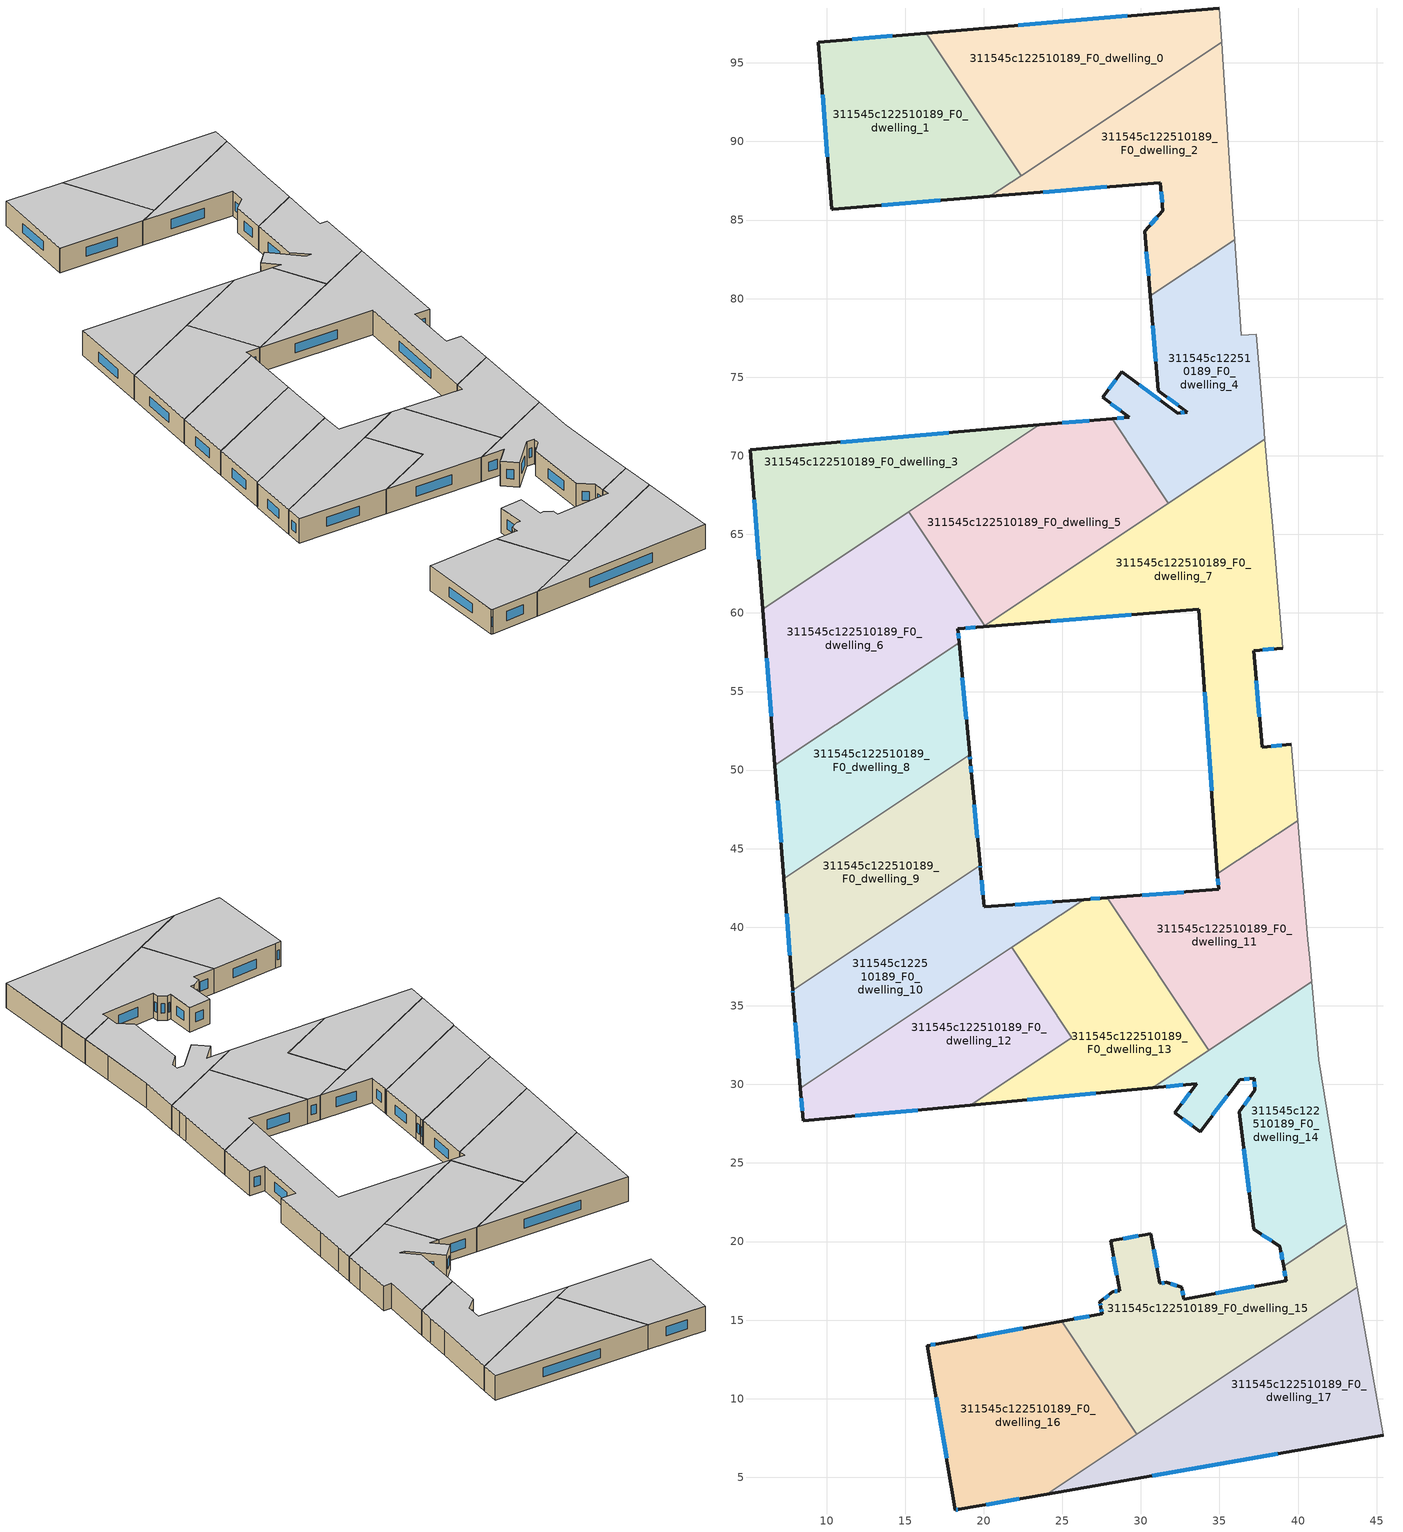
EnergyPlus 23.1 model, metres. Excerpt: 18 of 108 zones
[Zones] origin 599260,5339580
311545c122510189_F0_dwelling_0
 floor ground (EU_floor_Construction): 34.98,98.5 35.13,96.33 22.38,87.83 16.34,96.9 z0
 wall outside (EU_wall_Construction): 34.98,98.5 16.34,96.9 z0:3
 wall adiabatic (EU_wall_Construction): 35.13,96.33 34.98,98.5 z0:3
 wall to 311545c122510189_F0_dwelling_1 (EU_wall_Construction): 16.34,96.9 22.38,87.83 z0:3
 wall to 311545c122510189_F0_dwelling_2 (EU_wall_Construction): 22.38,87.83 35.13,96.33 z0:3
 window (EU_Window_Construction): 29.14,98 22.19,97.4 z0.94:2.06
 ceiling to 311545c122510189_F1_dwelling_0 (EU_floor_Construction): 35.13,96.33 34.98,98.5 16.34,96.9 22.38,87.83 z3
311545c122510189_F0_dwelling_1
 floor ground (EU_floor_Construction): 16.34,96.9 22.38,87.83 20.38,86.5 10.38,85.69 10.32,85.69 9.47,96.31 z0
 wall outside (EU_wall_Construction): 16.34,96.9 9.47,96.31 10.32,85.69 10.38,85.69 20.38,86.5 z0:3
 wall to 311545c122510189_F0_dwelling_2 (EU_wall_Construction): 20.38,86.5 22.38,87.83 z0:3
 window (EU_Window_Construction): 13.52,85.95 17.24,86.25 / 9.74,92.98 10.05,89.02 / 14.19,96.72 11.63,96.5 z0.94:2.06
 ceiling to 311545c122510189_F1_dwelling_1 (EU_floor_Construction): 22.38,87.83 16.34,96.9 9.47,96.31 10.32,85.69 10.38,85.69 20.38,86.5 z3
311545c122510189_F0_dwelling_10
 floor ground (EU_floor_Construction): 26.35,41.76 8.33,29.76 7.85,35.82 7.84,35.99 19.77,43.93 19.78,43.76 20.02,41.29 z0
 wall outside (EU_wall_Construction): 7.84,35.99 7.85,35.82 8.33,29.76 / 26.35,41.76 20.02,41.29 19.78,43.76 19.77,43.93 z0:3
 wall to 311545c122510189_F0_dwelling_9 (EU_wall_Construction): 19.77,43.93 7.84,35.99 z0:3
 wall to 311545c122510189_F0_dwelling_12 (EU_wall_Construction): 8.33,29.76 21.77,38.71 z0:3
 wall to 311545c122510189_F0_dwelling_13 (EU_wall_Construction): 21.77,38.71 26.35,41.76 z0:3
 window (EU_Window_Construction): 8,33.92 8.18,31.66 / 7.85,35.94 7.85,35.87 / 19.78,43.82 19.77,43.88 / 19.95,42.07 19.86,42.99 / 24.36,41.62 22,41.44 z0.94:2.06
 ceiling to 311545c122510189_F1_dwelling_10 (EU_floor_Construction): 26.35,41.76 20.02,41.29 19.78,43.76 19.77,43.93 7.84,35.99 7.85,35.82 8.33,29.76 z3
311545c122510189_F0_dwelling_11
 floor ground (EU_floor_Construction): 39.97,46.79 40.62,39.21 40.74,38.02 40.88,36.53 34.33,32.16 27.86,41.88 34.94,42.4 34.87,43.39 z0
 wall outside (EU_wall_Construction): 34.87,43.39 34.94,42.4 27.86,41.88 z0:3
 wall to 311545c122510189_F0_dwelling_13 (EU_wall_Construction): 27.86,41.88 34.33,32.16 z0:3
 wall to 311545c122510189_F0_dwelling_7 (EU_wall_Construction): 39.97,46.79 34.87,43.39 z0:3
 wall adiabatic (EU_wall_Construction): 40.88,36.53 40.74,38.02 40.62,39.21 39.97,46.79 z0:3
 wall to 311545c122510189_F0_dwelling_14 (EU_wall_Construction): 34.33,32.16 40.88,36.53 z0:3
 window (EU_Window_Construction): 32.72,42.24 30.08,42.04 / 34.89,43.08 34.92,42.71 z0.94:2.06
 ceiling to 311545c122510189_F1_dwelling_11 (EU_floor_Construction): 40.88,36.53 40.74,38.02 40.62,39.21 39.97,46.79 34.87,43.39 34.94,42.4 27.86,41.88 34.33,32.16 z3
311545c122510189_F0_dwelling_12
 floor ground (EU_floor_Construction): 21.77,38.71 25.59,32.98 19.14,28.68 8.5,27.68 8.33,29.76 z0
 wall outside (EU_wall_Construction): 8.33,29.76 8.5,27.68 19.14,28.68 z0:3
 wall to 311545c122510189_F0_dwelling_13 (EU_wall_Construction): 19.14,28.68 25.59,32.98 21.77,38.71 z0:3
 window (EU_Window_Construction): 11.83,27.99 15.8,28.37 / 8.38,29.11 8.45,28.33 z0.94:2.06
 ceiling to 311545c122510189_F1_dwelling_12 (EU_floor_Construction): 25.59,32.98 21.77,38.71 8.33,29.76 8.5,27.68 19.14,28.68 z3
311545c122510189_F0_dwelling_13
 floor ground (EU_floor_Construction): 27.86,41.88 34.33,32.16 30.75,29.78 19.14,28.68 25.59,32.98 21.77,38.71 26.35,41.76 z0
 wall outside (EU_wall_Construction): 27.86,41.88 26.35,41.76 / 19.14,28.68 30.75,29.78 z0:3
 wall to 311545c122510189_F0_dwelling_14 (EU_wall_Construction): 30.75,29.78 34.33,32.16 z0:3
 window (EU_Window_Construction): 27.39,41.84 26.82,41.8 / 22.78,29.03 27.11,29.44 z0.94:2.06
 ceiling to 311545c122510189_F1_dwelling_13 (EU_floor_Construction): 34.33,32.16 27.86,41.88 26.35,41.76 21.77,38.71 25.59,32.98 19.14,28.68 30.75,29.78 z3
311545c122510189_F0_dwelling_14
 floor ground (EU_floor_Construction): 40.88,36.53 41.32,31.55 42.39,24.87 43.06,21.09 39.07,18.43 38.84,19.7 37.18,20.78 36.25,28.26 37.25,29.62 37.2,30.39 36.28,30.31 33.77,26.98 32.15,28.2 33.54,30.05 30.75,29.78 z0
 wall outside (EU_wall_Construction): 30.75,29.78 33.54,30.05 32.15,28.2 33.77,26.98 36.28,30.31 37.2,30.39 37.25,29.62 36.25,28.26 37.18,20.78 38.84,19.7 39.07,18.43 z0:3
 wall adiabatic (EU_wall_Construction): 43.06,21.09 42.39,24.87 41.32,31.55 40.88,36.53 z0:3
 wall to 311545c122510189_F0_dwelling_15 (EU_wall_Construction): 39.07,18.43 43.06,21.09 z0:3
 window (EU_Window_Construction): 37.7,20.45 38.32,20.04 / 36.54,25.91 36.89,23.13 / 36.94,29.2 36.57,28.68 / 37.21,30.15 37.23,29.87 / 36.57,30.33 36.91,30.37 / 34.55,28.02 35.49,29.26 / 32.66,27.82 33.26,27.36 / 33.11,29.47 32.59,28.78 / 31.63,29.86 32.67,29.96 / 38.91,19.3 39,18.83 z0.94:2.06
 ceiling to 311545c122510189_F1_dwelling_14 (EU_floor_Construction): 43.06,21.09 42.39,24.87 41.32,31.55 40.88,36.53 30.75,29.78 33.54,30.05 32.15,28.2 33.77,26.98 36.28,30.31 37.2,30.39 37.25,29.62 36.25,28.26 37.18,20.78 38.84,19.7 39.07,18.43 z3
311545c122510189_F0_dwelling_15
 floor ground (EU_floor_Construction): 43.06,21.09 43.76,17.08 29.74,7.74 24.95,14.93 27.54,15.4 27.46,15.83 27.4,16.15 28.21,16.8 28.64,16.88 28.07,20.04 30.64,20.5 31.21,17.34 31.6,17.41 32.59,17.09 32.72,16.34 39.24,17.52 39.07,18.43 z0
 wall outside (EU_wall_Construction): 39.07,18.43 39.24,17.52 32.72,16.34 32.59,17.09 31.6,17.41 31.21,17.34 30.64,20.5 28.07,20.04 28.64,16.88 28.21,16.8 27.4,16.15 27.46,15.83 27.54,15.4 24.95,14.93 z0:3
 wall adiabatic (EU_wall_Construction): 43.76,17.08 43.06,21.09 z0:3
 wall to 311545c122510189_F0_dwelling_16 (EU_wall_Construction): 24.95,14.93 29.74,7.74 z0:3
 wall to 311545c122510189_F0_dwelling_17 (EU_wall_Construction): 29.74,7.74 43.76,17.08 z0:3
 window (EU_Window_Construction): 27.96,16.6 27.65,16.36 / 28.5,16.85 28.35,16.82 / 28.25,19.05 28.46,17.87 / 29.83,20.36 28.87,20.18 / 31.03,18.33 30.82,19.51 / 31.48,17.38 31.33,17.36 / 32.28,17.19 31.91,17.31 / 32.68,16.57 32.63,16.86 / 37.2,17.15 34.76,16.71 / 39.13,18.15 39.19,17.81 / 26.73,15.25 25.76,15.07 / 27.48,15.7 27.51,15.53 / 27.41,16.05 27.44,15.93 z0.94:2.06
 ceiling to 311545c122510189_F1_dwelling_15 (EU_floor_Construction): 43.76,17.08 43.06,21.09 39.07,18.43 39.24,17.52 32.72,16.34 32.59,17.09 31.6,17.41 31.21,17.34 30.64,20.5 28.07,20.04 28.64,16.88 28.21,16.8 27.4,16.15 27.46,15.83 27.54,15.4 24.95,14.93 29.74,7.74 z3
311545c122510189_F0_dwelling_16
 floor ground (EU_floor_Construction): 24.95,14.93 29.74,7.74 24.02,3.93 18.4,2.95 18.2,2.92 16.41,13.38 17.12,13.51 z0
 wall outside (EU_wall_Construction): 24.95,14.93 17.12,13.51 16.41,13.38 18.2,2.92 18.4,2.95 24.02,3.93 z0:3
 wall to 311545c122510189_F0_dwelling_17 (EU_wall_Construction): 24.02,3.93 29.74,7.74 z0:3
 window (EU_Window_Construction): 18.26,2.93 18.33,2.94 / 16.97,10.1 17.63,6.2 / 16.9,13.47 16.63,13.42 / 22.5,14.48 19.58,13.95 / 20.16,3.26 22.26,3.62 z0.94:2.06
 ceiling to 311545c122510189_F1_dwelling_16 (EU_floor_Construction): 29.74,7.74 24.95,14.93 17.12,13.51 16.41,13.38 18.2,2.92 18.4,2.95 24.02,3.93 z3
311545c122510189_F0_dwelling_17
 floor ground (EU_floor_Construction): 43.76,17.08 45.41,7.7 45.43,7.67 24.02,3.93 z0
 wall outside (EU_wall_Construction): 24.02,3.93 45.43,7.67 z0:3
 wall adiabatic (EU_wall_Construction): 45.43,7.67 45.41,7.7 43.76,17.08 z0:3
 window (EU_Window_Construction): 30.73,5.1 38.72,6.5 z0.94:2.06
 ceiling to 311545c122510189_F1_dwelling_17 (EU_floor_Construction): 45.43,7.67 45.41,7.7 43.76,17.08 24.02,3.93 z3
311545c122510189_F0_dwelling_2
 floor ground (EU_floor_Construction): 35.13,96.33 35.67,88.36 35.86,85.45 35.97,83.75 30.6,80.17 30.24,84.28 31.39,85.58 31.24,87.38 20.38,86.5 z0
 wall outside (EU_wall_Construction): 20.38,86.5 31.24,87.38 31.39,85.58 30.24,84.28 30.6,80.17 z0:3
 wall adiabatic (EU_wall_Construction): 35.97,83.75 35.86,85.45 35.67,88.36 35.13,96.33 z0:3
 wall to 311545c122510189_F0_dwelling_4 (EU_wall_Construction): 30.6,80.17 35.97,83.75 z0:3
 window (EU_Window_Construction): 31.03,85.17 30.6,84.69 / 31.29,86.82 31.34,86.14 / 23.78,86.78 27.83,87.1 / 30.35,82.99 30.49,81.46 z0.94:2.06
 ceiling to 311545c122510189_F1_dwelling_2 (EU_floor_Construction): 35.97,83.75 35.86,85.45 35.67,88.36 35.13,96.33 20.38,86.5 31.24,87.38 31.39,85.58 30.24,84.28 30.6,80.17 z3
311545c122510189_F0_dwelling_3
 floor ground (EU_floor_Construction): 23.54,71.96 5.93,60.24 5.13,70.37 z0
 wall outside (EU_wall_Construction): 23.54,71.96 5.13,70.37 5.93,60.24 z0:3
 wall to 311545c122510189_F0_dwelling_6 (EU_wall_Construction): 5.93,60.24 15.24,66.43 z0:3
 wall to 311545c122510189_F0_dwelling_5 (EU_wall_Construction): 15.24,66.43 23.54,71.96 z0:3
 window (EU_Window_Construction): 5.38,67.2 5.68,63.41 / 17.77,71.46 10.9,70.87 z0.94:2.06
 ceiling to 311545c122510189_F1_dwelling_3 (EU_floor_Construction): 23.54,71.96 5.13,70.37 5.93,60.24 z3
311545c122510189_F0_dwelling_4
 floor ground (EU_floor_Construction): 35.97,83.75 36.39,77.66 37.33,77.74 37.72,73.19 37.9,71.07 31.75,66.98 28.17,72.36 29.26,72.46 27.56,73.72 28.78,75.36 32.33,72.72 32.95,72.77 31.12,74.14 30.6,80.17 z0
 wall outside (EU_wall_Construction): 30.6,80.17 31.12,74.14 32.95,72.77 32.33,72.72 28.78,75.36 27.56,73.72 29.26,72.46 28.17,72.36 z0:3
 wall adiabatic (EU_wall_Construction): 37.9,71.07 37.72,73.19 37.33,77.74 36.39,77.66 35.97,83.75 z0:3
 wall to 311545c122510189_F0_dwelling_5 (EU_wall_Construction): 28.17,72.36 31.75,66.98 z0:3
 wall to 311545c122510189_F0_dwelling_7 (EU_wall_Construction): 31.75,66.98 37.9,71.07 z0:3
 window (EU_Window_Construction): 32.76,72.76 32.52,72.74 / 31.69,73.71 32.38,73.2 / 30.76,78.28 30.95,76.03 / 28.92,72.43 28.51,72.39 / 28.09,73.33 28.73,72.85 / 28.39,74.85 27.94,74.24 / 31.22,73.55 29.89,74.53 z0.94:2.06
 ceiling to 311545c122510189_F1_dwelling_4 (EU_floor_Construction): 37.9,71.07 37.72,73.19 37.33,77.74 36.39,77.66 35.97,83.75 30.6,80.17 31.12,74.14 32.95,72.77 32.33,72.72 28.78,75.36 27.56,73.72 29.26,72.46 28.17,72.36 31.75,66.98 z3
311545c122510189_F0_dwelling_5
 floor ground (EU_floor_Construction): 28.17,72.36 31.75,66.98 20.06,59.19 15.24,66.43 23.54,71.96 z0
 wall outside (EU_wall_Construction): 28.17,72.36 23.54,71.96 z0:3
 wall to 311545c122510189_F0_dwelling_6 (EU_wall_Construction): 15.24,66.43 20.06,59.19 z0:3
 wall to 311545c122510189_F0_dwelling_7 (EU_wall_Construction): 20.06,59.19 31.75,66.98 z0:3
 window (EU_Window_Construction): 26.71,72.24 24.99,72.09 z0.94:2.06
 ceiling to 311545c122510189_F1_dwelling_5 (EU_floor_Construction): 31.75,66.98 28.17,72.36 23.54,71.96 15.24,66.43 20.06,59.19 z3
311545c122510189_F0_dwelling_6
 floor ground (EU_floor_Construction): 15.24,66.43 20.06,59.19 19.96,59.12 18.35,58.99 18.43,58.11 6.71,50.3 5.93,60.24 z0
 wall outside (EU_wall_Construction): 5.93,60.24 6.71,50.3 / 18.43,58.11 18.35,58.99 19.96,59.12 z0:3
 wall to 311545c122510189_F0_dwelling_8 (EU_wall_Construction): 6.71,50.3 18.43,58.11 z0:3
 wall to 311545c122510189_F0_dwelling_7 (EU_wall_Construction): 19.96,59.12 20.06,59.19 z0:3
 window (EU_Window_Construction): 6.17,57.12 6.47,53.42 / 18.86,59.03 19.46,59.08 / 18.41,58.38 18.38,58.71 z0.94:2.06
 ceiling to 311545c122510189_F1_dwelling_6 (EU_floor_Construction): 18.43,58.11 18.35,58.99 19.96,59.12 20.06,59.19 15.24,66.43 5.93,60.24 6.71,50.3 z3
311545c122510189_F0_dwelling_7
 floor ground (EU_floor_Construction): 37.9,71.07 38.08,68.87 38.38,65.48 39.03,57.76 37.17,57.6 37.71,51.47 39.56,51.63 39.97,46.79 34.87,43.39 33.68,60.25 19.96,59.12 z0
 wall outside (EU_wall_Construction): 39.56,51.63 37.71,51.47 37.17,57.6 39.03,57.76 / 19.96,59.12 33.68,60.25 34.87,43.39 z0:3
 wall adiabatic (EU_wall_Construction): 39.97,46.79 39.56,51.63 / 39.03,57.76 38.38,65.48 38.08,68.87 37.9,71.07 z0:3
 window (EU_Window_Construction): 37.76,57.65 38.45,57.71 / 37.54,53.39 37.34,55.68 / 38.98,51.58 38.29,51.52 / 34.05,54.96 34.49,48.67 / 24.26,59.48 29.38,59.89 z0.94:2.06
 ceiling to 311545c122510189_F1_dwelling_7 (EU_floor_Construction): 39.97,46.79 39.56,51.63 37.71,51.47 37.17,57.6 39.03,57.76 38.38,65.48 38.08,68.87 37.9,71.07 19.96,59.12 33.68,60.25 34.87,43.39 z3
311545c122510189_F0_dwelling_8
 floor ground (EU_floor_Construction): 18.43,58.11 19.1,51.03 19.11,50.98 7.28,43.1 7.28,43.16 6.71,50.3 z0
 wall outside (EU_wall_Construction): 6.71,50.3 7.28,43.16 7.28,43.1 / 19.11,50.98 19.1,51.03 18.43,58.11 z0:3
 wall to 311545c122510189_F0_dwelling_9 (EU_wall_Construction): 7.28,43.1 19.11,50.98 z0:3
 window (EU_Window_Construction): 6.89,48.06 7.1,45.4 / 18.89,53.25 18.64,55.89 z0.94:2.06
 ceiling to 311545c122510189_F1_dwelling_8 (EU_floor_Construction): 19.11,50.98 19.1,51.03 18.43,58.11 6.71,50.3 7.28,43.16 7.28,43.1 z3
311545c122510189_F0_dwelling_9
 floor ground (EU_floor_Construction): 19.11,50.98 19.15,50.55 19.23,49.57 19.77,43.93 7.84,35.99 7.28,43.1 z0
 wall outside (EU_wall_Construction): 19.77,43.93 19.23,49.57 19.15,50.55 19.11,50.98 / 7.28,43.1 7.84,35.99 z0:3
 window (EU_Window_Construction): 19.14,50.68 19.12,50.84 / 19.21,49.87 19.18,50.24 / 19.6,45.7 19.4,47.8 / 7.46,40.87 7.67,38.22 z0.94:2.06
 ceiling to 311545c122510189_F1_dwelling_9 (EU_floor_Construction): 19.77,43.93 19.23,49.57 19.15,50.55 19.11,50.98 7.28,43.1 7.84,35.99 z3
[Building]
EU S2 Campaign: North Axis=0; Terrain=City; Solar Distribution=FullExterior
[Site:Location]
Vienna: Latitude=48; Longitude=16.5; Time Zone=1; Elevation=183
[SizingPeriod:WeatherFileDays]
AnnualSizingPeriod: Begin Month=1; Begin Day of Month=1; End Month=12; End Day of Month=31; Day of Week for Start Day=Monday; Use Weather File Daylight Saving Period=No; Use Weather File Rain and Snow Indicators=No
[MATERIAL]
EU_InternalMass_Material: Roughness=MediumRough; Thickness=0.1; Conductivity=1; Density=1800; Specific Heat=900; Thermal Absorptance=0.9; Solar Absorptance=0.7; Visible Absorptance=0.7
[MATERIAL:NOMASS] Roughness=MediumRough; Thermal Absorptance=0.9; Solar Absorptance=0.7; Visible Absorptance=0.7
Name | Thermal Resistance
EU_wall_NoMass | 0.914258
EU_floor_NoMass | 1.09711
[WINDOWMATERIAL:SIMPLEGLAZINGSYSTEM]
EU_Window_SimpleGlazing: UFactor=2.09642; Solar Heat Gain Coefficient=0.65; Visible Transmittance=0.65
[CONSTRUCTION]
EU_wall_Construction: EU_wall_NoMass
EU_floor_Construction: EU_floor_NoMass
EU_Window_Construction: EU_Window_SimpleGlazing
EU_InternalMass_Construction: EU_InternalMass_Material
[ZONE] Type=1; Multiplier=1; Ceiling Height=autocalculate; Floor Area=autocalculate; Part of Total Floor Area=Yes
Name | Volume
311545c122510189_F0_dwelling_0 | 311.303
311545c122510189_F0_dwelling_1 | 311.32
311545c122510189_F0_dwelling_10 | 269.055
311545c122510189_F0_dwelling_11 | 295.925
311545c122510189_F0_dwelling_12 | 280.53
311545c122510189_F0_dwelling_13 | 295.909
311545c122510189_F0_dwelling_14 | 290.134
311545c122510189_F0_dwelling_15 | 321.895
311545c122510189_F0_dwelling_16 | 321.857
311545c122510189_F0_dwelling_17 | 311.333
311545c122510189_F0_dwelling_2 | 284.45
311545c122510189_F0_dwelling_3 | 281.851
311545c122510189_F0_dwelling_4 | 283.962
311545c122510189_F0_dwelling_5 | 353.111
311545c122510189_F0_dwelling_6 | 353.114
311545c122510189_F0_dwelling_7 | 503.528
311545c122510189_F0_dwelling_8 | 267.634
311545c122510189_F0_dwelling_9 | 266.615
[INTERNALMASS] Construction=EU_InternalMass_Construction
Name | Zone or ZoneList | Surface Area
311545c122510189_F0_dwelling_0_EU_InternalMass | 311545c122510189_F0_dwelling_0 | 103.767
311545c122510189_F0_dwelling_1_EU_InternalMass | 311545c122510189_F0_dwelling_1 | 103.773
311545c122510189_F0_dwelling_2_EU_InternalMass | 311545c122510189_F0_dwelling_2 | 94.817
311545c122510189_F0_dwelling_3_EU_InternalMass | 311545c122510189_F0_dwelling_3 | 93.9516
311545c122510189_F0_dwelling_4_EU_InternalMass | 311545c122510189_F0_dwelling_4 | 94.6555
311545c122510189_F0_dwelling_5_EU_InternalMass | 311545c122510189_F0_dwelling_5 | 117.707
311545c122510189_F0_dwelling_6_EU_InternalMass | 311545c122510189_F0_dwelling_6 | 117.703
311545c122510189_F0_dwelling_7_EU_InternalMass | 311545c122510189_F0_dwelling_7 | 167.845
311545c122510189_F0_dwelling_8_EU_InternalMass | 311545c122510189_F0_dwelling_8 | 89.208
311545c122510189_F0_dwelling_9_EU_InternalMass | 311545c122510189_F0_dwelling_9 | 88.8666
311545c122510189_F0_dwelling_10_EU_InternalMass | 311545c122510189_F0_dwelling_10 | 89.6869
311545c122510189_F0_dwelling_11_EU_InternalMass | 311545c122510189_F0_dwelling_11 | 98.6419
311545c122510189_F0_dwelling_12_EU_InternalMass | 311545c122510189_F0_dwelling_12 | 93.5087
311545c122510189_F0_dwelling_13_EU_InternalMass | 311545c122510189_F0_dwelling_13 | 98.6368
311545c122510189_F0_dwelling_14_EU_InternalMass | 311545c122510189_F0_dwelling_14 | 96.712
311545c122510189_F0_dwelling_15_EU_InternalMass | 311545c122510189_F0_dwelling_15 | 107.296
311545c122510189_F0_dwelling_16_EU_InternalMass | 311545c122510189_F0_dwelling_16 | 107.286
311545c122510189_F0_dwelling_17_EU_InternalMass | 311545c122510189_F0_dwelling_17 | 103.778
[OTHEREQUIPMENT] Fuel Type=Electricity; Design Level Calculation Method=Watts/Area; Power per Zone Floor Area=1; Fraction Latent=0; Fraction Radiant=0; Fraction Lost=0; Carbon Dioxide Generation Rate=0; EndUse Subcategory=EU_Step8_InternalGains
Name | Zone or ZoneList or Space or SpaceList | Schedule
EU_Step8_InternalGain_311545c122510189_F0_dwelling_0_f000 | 311545c122510189_F0_dwelling_0 | EU_Step8_GainSchedule_311545c122510189_F0_dwelling_0_f000
EU_Step8_InternalGain_311545c122510189_F0_dwelling_1_f000 | 311545c122510189_F0_dwelling_1 | EU_Step8_GainSchedule_311545c122510189_F0_dwelling_1_f000
EU_Step8_InternalGain_311545c122510189_F0_dwelling_2_f000 | 311545c122510189_F0_dwelling_2 | EU_Step8_GainSchedule_311545c122510189_F0_dwelling_2_f000
EU_Step8_InternalGain_311545c122510189_F0_dwelling_3_f000 | 311545c122510189_F0_dwelling_3 | EU_Step8_GainSchedule_311545c122510189_F0_dwelling_3_f000
EU_Step8_InternalGain_311545c122510189_F0_dwelling_4_f000 | 311545c122510189_F0_dwelling_4 | EU_Step8_GainSchedule_311545c122510189_F0_dwelling_4_f000
EU_Step8_InternalGain_311545c122510189_F0_dwelling_5_f000 | 311545c122510189_F0_dwelling_5 | EU_Step8_GainSchedule_311545c122510189_F0_dwelling_5_f000
EU_Step8_InternalGain_311545c122510189_F0_dwelling_6_f000 | 311545c122510189_F0_dwelling_6 | EU_Step8_GainSchedule_311545c122510189_F0_dwelling_6_f000
EU_Step8_InternalGain_311545c122510189_F0_dwelling_7_f000 | 311545c122510189_F0_dwelling_7 | EU_Step8_GainSchedule_311545c122510189_F0_dwelling_7_f000
EU_Step8_InternalGain_311545c122510189_F0_dwelling_8_f000 | 311545c122510189_F0_dwelling_8 | EU_Step8_GainSchedule_311545c122510189_F0_dwelling_8_f000
EU_Step8_InternalGain_311545c122510189_F0_dwelling_9_f000 | 311545c122510189_F0_dwelling_9 | EU_Step8_GainSchedule_311545c122510189_F0_dwelling_9_f000
EU_Step8_InternalGain_311545c122510189_F0_dwelling_10_f000 | 311545c122510189_F0_dwelling_10 | EU_Step8_GainSchedule_311545c122510189_F0_dwelling_10_f000
EU_Step8_InternalGain_311545c122510189_F0_dwelling_11_f000 | 311545c122510189_F0_dwelling_11 | EU_Step8_GainSchedule_311545c122510189_F0_dwelling_11_f000
EU_Step8_InternalGain_311545c122510189_F0_dwelling_12_f000 | 311545c122510189_F0_dwelling_12 | EU_Step8_GainSchedule_311545c122510189_F0_dwelling_12_f000
EU_Step8_InternalGain_311545c122510189_F0_dwelling_13_f000 | 311545c122510189_F0_dwelling_13 | EU_Step8_GainSchedule_311545c122510189_F0_dwelling_13_f000
EU_Step8_InternalGain_311545c122510189_F0_dwelling_14_f000 | 311545c122510189_F0_dwelling_14 | EU_Step8_GainSchedule_311545c122510189_F0_dwelling_14_f000
EU_Step8_InternalGain_311545c122510189_F0_dwelling_15_f000 | 311545c122510189_F0_dwelling_15 | EU_Step8_GainSchedule_311545c122510189_F0_dwelling_15_f000
EU_Step8_InternalGain_311545c122510189_F0_dwelling_16_f000 | 311545c122510189_F0_dwelling_16 | EU_Step8_GainSchedule_311545c122510189_F0_dwelling_16_f000
EU_Step8_InternalGain_311545c122510189_F0_dwelling_17_f000 | 311545c122510189_F0_dwelling_17 | EU_Step8_GainSchedule_311545c122510189_F0_dwelling_17_f000
[ZONEVENTILATION:DESIGNFLOWRATE] Schedule=EU_AlwaysOn; Design Flow Rate Calculation Method=AirChanges/Hour; Air Changes per Hour=0.546891; Ventilation Type=Natural; Fan Pressure Rise=0; Fan Total Efficiency=1; Constant Term Coefficient=1; Temperature Term Coefficient=0; Velocity Term Coefficient=0; Velocity Squared Term Coefficient=0; Minimum Indoor Temperature=-100; Maximum Indoor Temperature=100; Delta Temperature=-100; Minimum Outdoor Temperature=-100; Maximum Outdoor Temperature=100; Maximum Wind Speed=40
Name | Zone or ZoneList or Space or SpaceList
EU_ConstantAir_311545c122510189_F0_dwelling_0 | 311545c122510189_F0_dwelling_0
EU_ConstantAir_311545c122510189_F0_dwelling_1 | 311545c122510189_F0_dwelling_1
EU_ConstantAir_311545c122510189_F0_dwelling_2 | 311545c122510189_F0_dwelling_2
EU_ConstantAir_311545c122510189_F0_dwelling_3 | 311545c122510189_F0_dwelling_3
EU_ConstantAir_311545c122510189_F0_dwelling_4 | 311545c122510189_F0_dwelling_4
EU_ConstantAir_311545c122510189_F0_dwelling_5 | 311545c122510189_F0_dwelling_5
EU_ConstantAir_311545c122510189_F0_dwelling_6 | 311545c122510189_F0_dwelling_6
EU_ConstantAir_311545c122510189_F0_dwelling_7 | 311545c122510189_F0_dwelling_7
EU_ConstantAir_311545c122510189_F0_dwelling_8 | 311545c122510189_F0_dwelling_8
EU_ConstantAir_311545c122510189_F0_dwelling_9 | 311545c122510189_F0_dwelling_9
EU_ConstantAir_311545c122510189_F0_dwelling_10 | 311545c122510189_F0_dwelling_10
EU_ConstantAir_311545c122510189_F0_dwelling_11 | 311545c122510189_F0_dwelling_11
EU_ConstantAir_311545c122510189_F0_dwelling_12 | 311545c122510189_F0_dwelling_12
EU_ConstantAir_311545c122510189_F0_dwelling_13 | 311545c122510189_F0_dwelling_13
EU_ConstantAir_311545c122510189_F0_dwelling_14 | 311545c122510189_F0_dwelling_14
EU_ConstantAir_311545c122510189_F0_dwelling_15 | 311545c122510189_F0_dwelling_15
EU_ConstantAir_311545c122510189_F0_dwelling_16 | 311545c122510189_F0_dwelling_16
EU_ConstantAir_311545c122510189_F0_dwelling_17 | 311545c122510189_F0_dwelling_17
[HVACTEMPLATE:THERMOSTAT] Constant Heating Setpoint=20; Constant Cooling Setpoint=50
EU_HeatOnly_311545c122510189_F0_dwelling_0; EU_HeatOnly_311545c122510189_F0_dwelling_1; EU_HeatOnly_311545c122510189_F0_dwelling_2; EU_HeatOnly_311545c122510189_F0_dwelling_3; EU_HeatOnly_311545c122510189_F0_dwelling_4; EU_HeatOnly_311545c122510189_F0_dwelling_5; EU_HeatOnly_311545c122510189_F0_dwelling_6; EU_HeatOnly_311545c122510189_F0_dwelling_7; EU_HeatOnly_311545c122510189_F0_dwelling_8; EU_HeatOnly_311545c122510189_F0_dwelling_9; EU_HeatOnly_311545c122510189_F0_dwelling_10; EU_HeatOnly_311545c122510189_F0_dwelling_11; EU_HeatOnly_311545c122510189_F0_dwelling_12; EU_HeatOnly_311545c122510189_F0_dwelling_13; EU_HeatOnly_311545c122510189_F0_dwelling_14; EU_HeatOnly_311545c122510189_F0_dwelling_15; EU_HeatOnly_311545c122510189_F0_dwelling_16; EU_HeatOnly_311545c122510189_F0_dwelling_17; EU_HeatOnly_311545c122510189_F1_dwelling_0; EU_HeatOnly_311545c122510189_F1_dwelling_1; EU_HeatOnly_311545c122510189_F1_dwelling_2; EU_HeatOnly_311545c122510189_F1_dwelling_3; EU_HeatOnly_311545c122510189_F1_dwelling_4; EU_HeatOnly_311545c122510189_F1_dwelling_5; EU_HeatOnly_311545c122510189_F1_dwelling_6; EU_HeatOnly_311545c122510189_F1_dwelling_7; EU_HeatOnly_311545c122510189_F1_dwelling_8; EU_HeatOnly_311545c122510189_F1_dwelling_9; EU_HeatOnly_311545c122510189_F1_dwelling_10; EU_HeatOnly_311545c122510189_F1_dwelling_11; EU_HeatOnly_311545c122510189_F1_dwelling_12; EU_HeatOnly_311545c122510189_F1_dwelling_13; EU_HeatOnly_311545c122510189_F1_dwelling_14; EU_HeatOnly_311545c122510189_F1_dwelling_15; EU_HeatOnly_311545c122510189_F1_dwelling_16; EU_HeatOnly_311545c122510189_F1_dwelling_17; EU_HeatOnly_311545c122510189_F2_dwelling_0; EU_HeatOnly_311545c122510189_F2_dwelling_1; EU_HeatOnly_311545c122510189_F2_dwelling_2; EU_HeatOnly_311545c122510189_F2_dwelling_3; EU_HeatOnly_311545c122510189_F2_dwelling_4; EU_HeatOnly_311545c122510189_F2_dwelling_5; EU_HeatOnly_311545c122510189_F2_dwelling_6; EU_HeatOnly_311545c122510189_F2_dwelling_7; EU_HeatOnly_311545c122510189_F2_dwelling_8; EU_HeatOnly_311545c122510189_F2_dwelling_9; EU_HeatOnly_311545c122510189_F2_dwelling_10; EU_HeatOnly_311545c122510189_F2_dwelling_11; EU_HeatOnly_311545c122510189_F2_dwelling_12; EU_HeatOnly_311545c122510189_F2_dwelling_13; EU_HeatOnly_311545c122510189_F2_dwelling_14; EU_HeatOnly_311545c122510189_F2_dwelling_15; EU_HeatOnly_311545c122510189_F2_dwelling_16; EU_HeatOnly_311545c122510189_F2_dwelling_17; EU_HeatOnly_311545c122510189_F3_dwelling_0; EU_HeatOnly_311545c122510189_F3_dwelling_1; EU_HeatOnly_311545c122510189_F3_dwelling_2; EU_HeatOnly_311545c122510189_F3_dwelling_3; EU_HeatOnly_311545c122510189_F3_dwelling_4; EU_HeatOnly_311545c122510189_F3_dwelling_5; EU_HeatOnly_311545c122510189_F3_dwelling_6; EU_HeatOnly_311545c122510189_F3_dwelling_7; EU_HeatOnly_311545c122510189_F3_dwelling_8; EU_HeatOnly_311545c122510189_F3_dwelling_9; EU_HeatOnly_311545c122510189_F3_dwelling_10; EU_HeatOnly_311545c122510189_F3_dwelling_11; EU_HeatOnly_311545c122510189_F3_dwelling_12; EU_HeatOnly_311545c122510189_F3_dwelling_13; EU_HeatOnly_311545c122510189_F3_dwelling_14; EU_HeatOnly_311545c122510189_F3_dwelling_15; EU_HeatOnly_311545c122510189_F3_dwelling_16; EU_HeatOnly_311545c122510189_F3_dwelling_17; EU_HeatOnly_311545c122510189_F4_dwelling_0; EU_HeatOnly_311545c122510189_F4_dwelling_1; EU_HeatOnly_311545c122510189_F4_dwelling_2; EU_HeatOnly_311545c122510189_F4_dwelling_3; EU_HeatOnly_311545c122510189_F4_dwelling_4; EU_HeatOnly_311545c122510189_F4_dwelling_5; EU_HeatOnly_311545c122510189_F4_dwelling_6; EU_HeatOnly_311545c122510189_F4_dwelling_7; EU_HeatOnly_311545c122510189_F4_dwelling_8; EU_HeatOnly_311545c122510189_F4_dwelling_9; EU_HeatOnly_311545c122510189_F4_dwelling_10; EU_HeatOnly_311545c122510189_F4_dwelling_11; EU_HeatOnly_311545c122510189_F4_dwelling_12; EU_HeatOnly_311545c122510189_F4_dwelling_13; EU_HeatOnly_311545c122510189_F4_dwelling_14; EU_HeatOnly_311545c122510189_F4_dwelling_15; EU_HeatOnly_311545c122510189_F4_dwelling_16; EU_HeatOnly_311545c122510189_F4_dwelling_17; EU_HeatOnly_311545c122510189_F5_dwelling_0; EU_HeatOnly_311545c122510189_F5_dwelling_1; EU_HeatOnly_311545c122510189_F5_dwelling_2; EU_HeatOnly_311545c122510189_F5_dwelling_3; EU_HeatOnly_311545c122510189_F5_dwelling_4; EU_HeatOnly_311545c122510189_F5_dwelling_5; EU_HeatOnly_311545c122510189_F5_dwelling_6; EU_HeatOnly_311545c122510189_F5_dwelling_7; EU_HeatOnly_311545c122510189_F5_dwelling_8; EU_HeatOnly_311545c122510189_F5_dwelling_9; EU_HeatOnly_311545c122510189_F5_dwelling_10; EU_HeatOnly_311545c122510189_F5_dwelling_11; EU_HeatOnly_311545c122510189_F5_dwelling_12; EU_HeatOnly_311545c122510189_F5_dwelling_13; EU_HeatOnly_311545c122510189_F5_dwelling_14; EU_HeatOnly_311545c122510189_F5_dwelling_15; EU_HeatOnly_311545c122510189_F5_dwelling_16; EU_HeatOnly_311545c122510189_F5_dwelling_17
[HVACTEMPLATE:ZONE:IDEALLOADSAIRSYSTEM] System Availability Schedule=EU_AlwaysOn; Maximum Heating Supply Air Temperature=50; Minimum Cooling Supply Air Temperature=13; Maximum Heating Supply Air Humidity Ratio=0.0156; Minimum Cooling Supply Air Humidity Ratio=0.0077; Heating Limit=NoLimit; Cooling Limit=NoLimit; Heating Availability Schedule=EU_AlwaysOn; Cooling Availability Schedule=EU_CoolingOff; Dehumidification Control Type=ConstantSensibleHeatRatio; Cooling Sensible Heat Ratio=0.7; Dehumidification Setpoint=60; Humidification Control Type=None; Humidification Setpoint=30; Outdoor Air Method=None; Outdoor Air Flow Rate per Person=0.00944; Outdoor Air Flow Rate per Zone Floor Area=0; Outdoor Air Flow Rate per Zone=0; Demand Controlled Ventilation Type=None; Outdoor Air Economizer Type=NoEconomizer; Heat Recovery Type=None; Sensible Heat Recovery Effectiveness=0.7; Latent Heat Recovery Effectiveness=0.65
Name | Template Thermostat
311545c122510189_F0_dwelling_0 | EU_HeatOnly_311545c122510189_F0_dwelling_0
311545c122510189_F0_dwelling_1 | EU_HeatOnly_311545c122510189_F0_dwelling_1
311545c122510189_F0_dwelling_2 | EU_HeatOnly_311545c122510189_F0_dwelling_2
311545c122510189_F0_dwelling_3 | EU_HeatOnly_311545c122510189_F0_dwelling_3
311545c122510189_F0_dwelling_4 | EU_HeatOnly_311545c122510189_F0_dwelling_4
311545c122510189_F0_dwelling_5 | EU_HeatOnly_311545c122510189_F0_dwelling_5
311545c122510189_F0_dwelling_6 | EU_HeatOnly_311545c122510189_F0_dwelling_6
311545c122510189_F0_dwelling_7 | EU_HeatOnly_311545c122510189_F0_dwelling_7
311545c122510189_F0_dwelling_8 | EU_HeatOnly_311545c122510189_F0_dwelling_8
311545c122510189_F0_dwelling_9 | EU_HeatOnly_311545c122510189_F0_dwelling_9
311545c122510189_F0_dwelling_10 | EU_HeatOnly_311545c122510189_F0_dwelling_10
311545c122510189_F0_dwelling_11 | EU_HeatOnly_311545c122510189_F0_dwelling_11
311545c122510189_F0_dwelling_12 | EU_HeatOnly_311545c122510189_F0_dwelling_12
311545c122510189_F0_dwelling_13 | EU_HeatOnly_311545c122510189_F0_dwelling_13
311545c122510189_F0_dwelling_14 | EU_HeatOnly_311545c122510189_F0_dwelling_14
311545c122510189_F0_dwelling_15 | EU_HeatOnly_311545c122510189_F0_dwelling_15
311545c122510189_F0_dwelling_16 | EU_HeatOnly_311545c122510189_F0_dwelling_16
311545c122510189_F0_dwelling_17 | EU_HeatOnly_311545c122510189_F0_dwelling_17
[SIZING:ZONE] Zone Cooling Design Supply Air Temperature Input Method=SupplyAirTemperature; Zone Cooling Design Supply Air Temperature=13; Zone Heating Design Supply Air Temperature Input Method=SupplyAirTemperature; Zone Heating Design Supply Air Temperature=50; Zone Cooling Design Supply Air Humidity Ratio=0.008; Zone Heating Design Supply Air Humidity Ratio=0.008; Cooling Design Air Flow Method=DesignDay; Cooling Design Air Flow Rate=0; Cooling Minimum Air Flow per Zone Floor Area=0.000762; Cooling Minimum Air Flow=0; Cooling Minimum Air Flow Fraction=0.2; Heating Design Air Flow Method=DesignDay; Heating Design Air Flow Rate=0; Heating Maximum Air Flow per Zone Floor Area=0.002032; Heating Maximum Air Flow=0.141576; Heating Maximum Air Flow Fraction=0.3; Account for Dedicated Outdoor Air System=No; Dedicated Outdoor Air System Control Strategy=NeutralSupplyAir; Dedicated Outdoor Air Low Setpoint Temperature for Design=autosize; Dedicated Outdoor Air High Setpoint Temperature for Design=autosize; Zone Load Sizing Method=Sensible Load Only No Latent Load; Zone Latent Cooling Design Supply Air Humidity Ratio Input Method=HumidityRatioDifference; Zone Cooling Design Supply Air Humidity Ratio Difference=0.005; Zone Latent Heating Design Supply Air Humidity Ratio Input Method=HumidityRatioDifference; Zone Humidification Design Supply Air Humidity Ratio Difference=0.005
311545c122510189_F0_dwelling_0; 311545c122510189_F0_dwelling_1; 311545c122510189_F0_dwelling_2; 311545c122510189_F0_dwelling_3; 311545c122510189_F0_dwelling_4; 311545c122510189_F0_dwelling_5; 311545c122510189_F0_dwelling_6; 311545c122510189_F0_dwelling_7; 311545c122510189_F0_dwelling_8; 311545c122510189_F0_dwelling_9; 311545c122510189_F0_dwelling_10; 311545c122510189_F0_dwelling_11; 311545c122510189_F0_dwelling_12; 311545c122510189_F0_dwelling_13; 311545c122510189_F0_dwelling_14; 311545c122510189_F0_dwelling_15; 311545c122510189_F0_dwelling_16; 311545c122510189_F0_dwelling_17
[SCHEDULE:CONSTANT]
Name | Hourly Value
EU_AlwaysOn | 1
EU_CoolingOff | 0
[SCHEDULE:FILE] Column Number=1; Rows to Skip at Top=0; Number of Hours of Data=8760; Column Separator=Comma; Interpolate to Timestep=No; Minutes per Item=60; Adjust Schedule for Daylight Savings=Yes
Name | File
EU_Step8_GainSchedule_311545c122510189_F0_dwelling_0_f000 | ../../schedules/311545c122510189/311545c122510189_F0_dwelling_0_f000_gain.csv
EU_Step8_GainSchedule_311545c122510189_F0_dwelling_1_f000 | ../../schedules/311545c122510189/311545c122510189_F0_dwelling_1_f000_gain.csv
EU_Step8_GainSchedule_311545c122510189_F0_dwelling_2_f000 | ../../schedules/311545c122510189/311545c122510189_F0_dwelling_2_f000_gain.csv
EU_Step8_GainSchedule_311545c122510189_F0_dwelling_3_f000 | ../../schedules/311545c122510189/311545c122510189_F0_dwelling_3_f000_gain.csv
EU_Step8_GainSchedule_311545c122510189_F0_dwelling_4_f000 | ../../schedules/311545c122510189/311545c122510189_F0_dwelling_4_f000_gain.csv
EU_Step8_GainSchedule_311545c122510189_F0_dwelling_5_f000 | ../../schedules/311545c122510189/311545c122510189_F0_dwelling_5_f000_gain.csv
EU_Step8_GainSchedule_311545c122510189_F0_dwelling_6_f000 | ../../schedules/311545c122510189/311545c122510189_F0_dwelling_6_f000_gain.csv
EU_Step8_GainSchedule_311545c122510189_F0_dwelling_7_f000 | ../../schedules/311545c122510189/311545c122510189_F0_dwelling_7_f000_gain.csv
EU_Step8_GainSchedule_311545c122510189_F0_dwelling_8_f000 | ../../schedules/311545c122510189/311545c122510189_F0_dwelling_8_f000_gain.csv
EU_Step8_GainSchedule_311545c122510189_F0_dwelling_9_f000 | ../../schedules/311545c122510189/311545c122510189_F0_dwelling_9_f000_gain.csv
EU_Step8_GainSchedule_311545c122510189_F0_dwelling_10_f000 | ../../schedules/311545c122510189/311545c122510189_F0_dwelling_10_f000_gain.csv
EU_Step8_GainSchedule_311545c122510189_F0_dwelling_11_f000 | ../../schedules/311545c122510189/311545c122510189_F0_dwelling_11_f000_gain.csv
EU_Step8_GainSchedule_311545c122510189_F0_dwelling_12_f000 | ../../schedules/311545c122510189/311545c122510189_F0_dwelling_12_f000_gain.csv
EU_Step8_GainSchedule_311545c122510189_F0_dwelling_13_f000 | ../../schedules/311545c122510189/311545c122510189_F0_dwelling_13_f000_gain.csv
EU_Step8_GainSchedule_311545c122510189_F0_dwelling_14_f000 | ../../schedules/311545c122510189/311545c122510189_F0_dwelling_14_f000_gain.csv
EU_Step8_GainSchedule_311545c122510189_F0_dwelling_15_f000 | ../../schedules/311545c122510189/311545c122510189_F0_dwelling_15_f000_gain.csv
EU_Step8_GainSchedule_311545c122510189_F0_dwelling_16_f000 | ../../schedules/311545c122510189/311545c122510189_F0_dwelling_16_f000_gain.csv
EU_Step8_GainSchedule_311545c122510189_F0_dwelling_17_f000 | ../../schedules/311545c122510189/311545c122510189_F0_dwelling_17_f000_gain.csv
